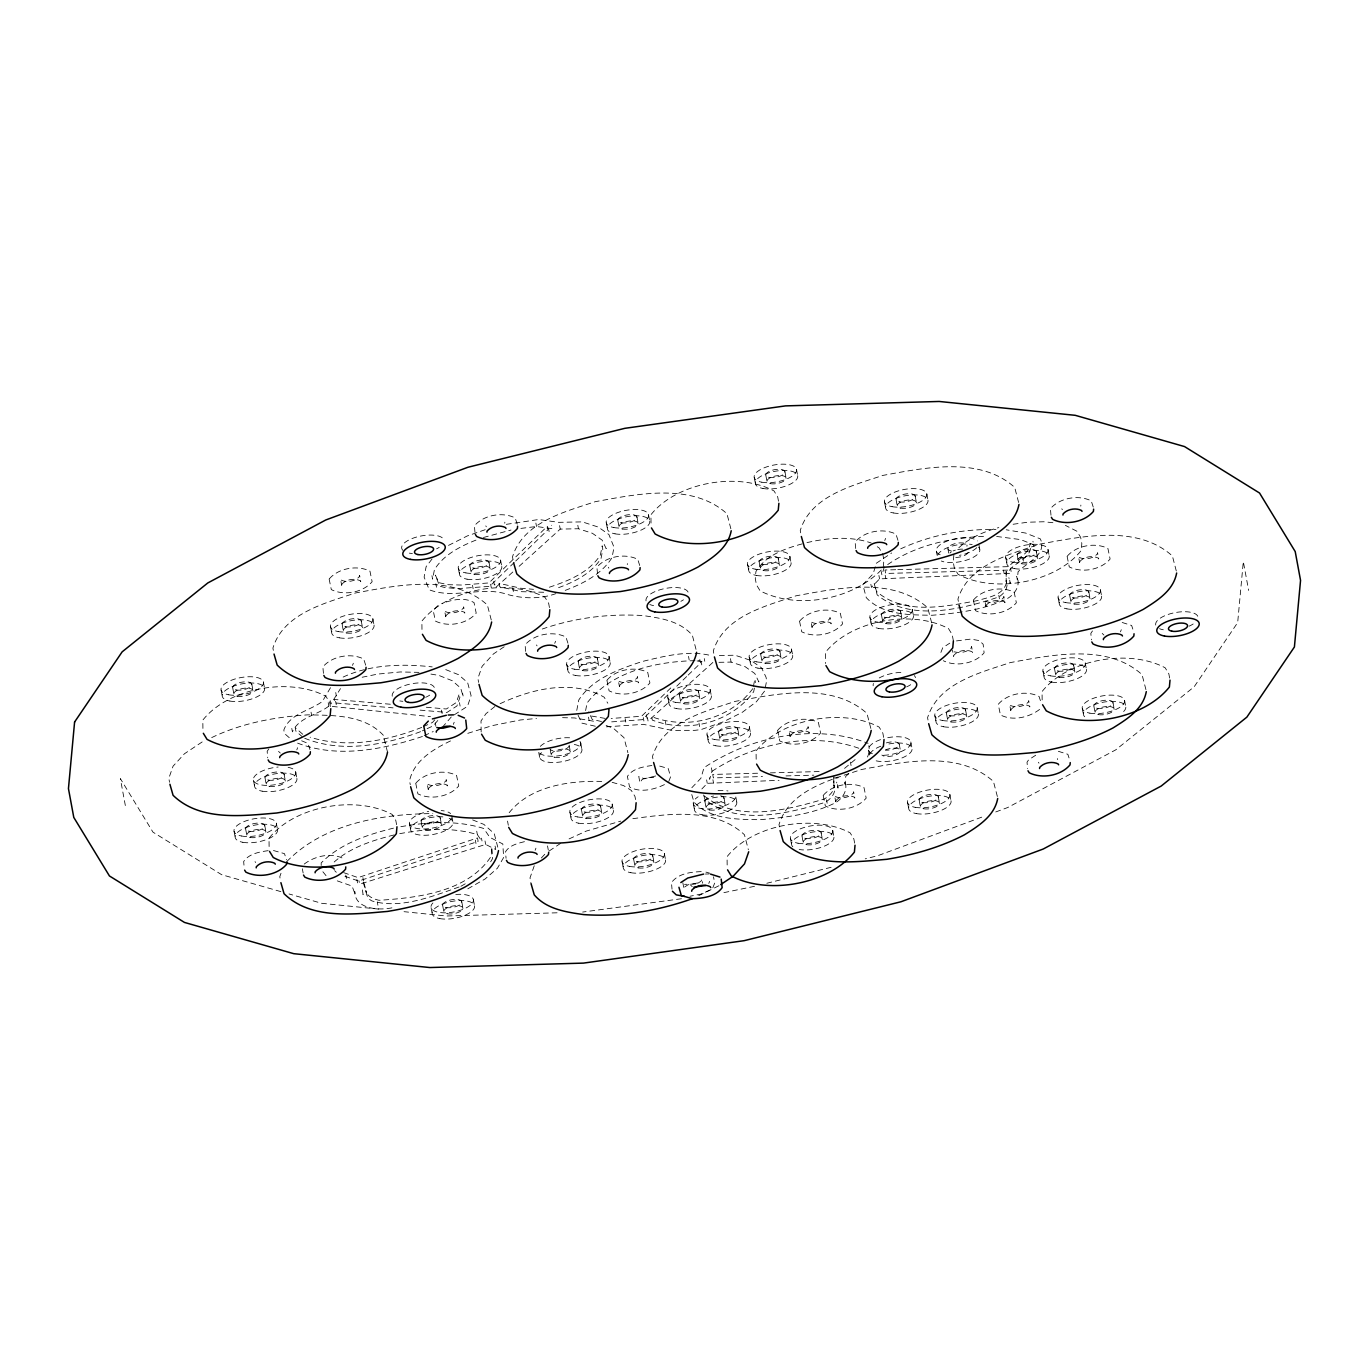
<?xml version="1.0" encoding="UTF-8"?>
<svg xmlns="http://www.w3.org/2000/svg" width="1369" height="1369" viewBox="0 0 1369 1369"><rect width="100%" height="100%" fill="white"/><g stroke="black" fill="none" stroke-linecap="round" stroke-linejoin="round"><path stroke-width="0.75" stroke-dasharray="5 3.75" d="M321.185 865.465L321.185 862.932C341.138 842.842 369.117 834.08 395.949 827.543M297.621 747.714L296.799 749.836M353.339 663.263L352.5 665.385M454.183 722.267L453.344 724.389M504.767 523.232L504.853 522.188M535.946 848.164L535.108 850.303M555.557 641.257L554.719 643.379M627.276 564.61L627.378 563.583M709.621 881.345L708.783 883.467M885.589 538.393L884.768 540.515M883.245 567.091L883.895 560.178L882.731 553.915L879.018 547.822L875.903 545.889M940.897 652.431L942.745 647.708L949.761 643.173M953.868 555.061L953.235 561.974L954.381 568.255L958.095 574.33C994.339 593.684 1055.379 582.972 1081.202 550.543L1081.835 543.613L1080.671 537.35L1076.975 531.275L1065.39 525.371M1057.398 759.607L1057.484 758.563M1080.774 506.136L1080.877 505.093M1121.297 629.723L1120.458 631.862M833.721 777.643L833.875 786.182L833.875 775.949M576.76 710.425L578.762 700.038C592.794 678.237 618.908 669.304 642.335 661.467C664.872 656.127 688.333 649.83 711.418 655.683M585.607 710.579L587.079 702.964C611.669 671.101 656.88 661.484 695.076 660.662M753.395 686.468L754.815 679.144L755.448 682.583M754.387 688.077L753.686 691.739C730.96 722.764 687.837 733.63 652.328 720.111L651.695 716.672C687.204 730.173 730.327 719.324 753.053 688.299M711.401 767.838L712.051 771.295L709.638 779.44L709.005 776.001M875.253 566.783L873.182 573.816L862.812 584.631L866.286 597.671C882.937 615.365 909.649 614.886 932.169 615.263C957.924 613.107 984.876 609.872 1008.114 598.116C1015.302 593.616 1021 584.785 1016.688 576.349L1017.321 579.806L1018.074 571.814C1026.356 562.762 1047.473 554.804 1040.372 538.89L1025.638 533.071L1006.266 529.786M884.34 566.834L881.927 574.997L881.294 571.558M330.203 700.671L330.836 704.111L340.47 688.624M281.004 873.234L279.789 876.708L280.525 880.678M534.252 865.738L530.008 877.888L531.104 883.826M867.484 757.023L869.52 751.718L868.836 745.746M330.511 687.683L322.399 701.424C310.044 710.716 289.646 713.779 283.828 730.019L284.461 733.476L290.519 738.798M490.65 861.82L492.498 858.671L491.711 847L491.847 855.214C468.882 891.801 418.657 897.79 378.973 900.289C373.703 899.022 367.08 896.627 365.831 890.654M268.803 748.929L267.16 751.341L267.725 757.81M509.165 812.707C530.915 785.43 571.113 780.262 604.054 781.494M668.756 781.494L670.605 776.788L668.209 768.505L657.171 765.357M881.277 570C851.929 599.742 797.733 610.061 760.137 590.878L756.441 584.803L755.277 578.539L755.91 571.609C766.041 554.531 786.781 547.976 804.938 543.134M712.821 887.779L714.669 883.073L713.506 876.793M1092.479 630.938L1090.836 633.368L1091.401 639.836M432.056 558.98L426.118 566.698L424.116 577.085L429.216 589.782C454.696 599.571 482.247 585.573 507.779 594.557C523.317 598.869 540.669 599.109 555.9 593.633M434.829 719.769L432.501 722.456L423.5 726.58M437.789 720.522L433.134 725.912L422.337 730.858M442.273 727.384L451.633 716.552L467.479 706.284L471.107 695.726L467.65 682.669L458.564 674.695L443.83 668.859M286.891 861.477C323.974 823.608 381.78 813.905 432.826 813.597M541.371 857.987L545.632 853.349M897.824 569.658L1008.936 566.629C1014.805 558.586 1029.864 555.027 1030.001 543.322C1034.177 556.738 1015.798 561.889 1009.586 570.069L1010.254 573.423L879.548 578.882L871.437 587.352L870.787 583.913M691.824 787.723L700.894 778.259L703.991 767.718C750.623 736.454 814.658 722.883 868.083 743.333M701.852 788.972L707.26 783.325L779.029 780.313M855.129 759.59L842.003 770.525M514.196 562.505L489.554 586.377L457.605 588.619L444.891 587.558L439.637 586.154L435.342 575.117L438.987 582.715L448.211 584.7L461.678 585.042L488.921 582.92L547.275 526.329L547.908 529.786L515.719 561.016M670.759 687.94L641.565 716.261L611.19 718.468M686.622 676.577L642.198 719.7L610.249 721.959M688.145 675.088L700.552 663.126L699.918 659.67L698.156 661.278M512.81 572.002L495.424 587.729L494.791 584.289M519.142 566.287L560.229 529.101L578.454 528.742L592.418 533.294L602.138 540.156L606.21 548.644L605.577 545.204M712.873 662.442L648.067 721.069L647.434 717.63M334.19 862.008C351.2 846.778 373.959 840.018 395.675 834.525M848.694 773.793L845.785 776.257L845.032 784.249L844.399 780.809C848.712 789.228 843.013 798.059 835.826 802.559C812.587 814.315 785.635 817.55 759.881 819.706C737.361 819.329 710.648 819.826 693.997 802.131L691.174 792.531M437.789 605.697L433.203 610.488L435.393 621.064C448.074 627.43 466.983 624.11 476.207 613.175L474.033 602.6C464.331 596.781 451.838 599.844 441.862 603.524M494.859 706.524L485.961 713.677L481.015 720.967L481.152 732.073M304.209 864.079C314.802 856.001 331.212 852.168 343.379 858.603M958.796 547.771C969.971 537.504 984.328 531.48 998.805 527.578M1039.601 709.433C1029.009 717.527 1012.598 721.343 1000.431 714.909L998.241 704.333C1007.464 693.398 1026.374 690.079 1039.054 696.445L1041.056 702.639M876.28 563.275L891.664 552.973M887.677 564.593C916.289 544.828 951.951 537.401 986.228 536.237M712.051 771.295C754.559 743.093 812.656 730.841 861.289 749.151M202.167 741.947L184.439 753.771L173.076 766.161L168.815 778.311L169.551 782.264M504.168 646.767L493.524 653.869L482.145 666.258L477.884 678.408L478.62 682.378M549.191 850.97L561.598 842.705M718.913 885.76L696.308 896.832M460.908 886.273L467.719 882.406M467.804 888.823L485.174 878.932L497.392 868.254L503.638 857.507L502.817 843.971L489.811 837.366L483.736 828.485C455.963 819.774 426.221 821.948 398.003 827.218M291.785 728.411L292.418 731.85C298.664 717.322 317.608 715.046 328.851 706.079L430.465 716.637M500.113 703.717C531.326 688.915 572.464 679.024 604.123 697.18L607.836 703.255M655.683 775.966L644.32 778.79L638.775 776.445L639.939 782.709L642.095 779.509L646.151 777.712L657.291 777.387M664.444 784.591C654.04 789.673 640.213 793.027 629.569 786.97L627.396 776.394C632.615 768.505 643.173 766.777 651.884 765.511M697.916 883.21L701.082 881.174L701.921 879.035L702.691 883.21M709.861 890.141L700.894 894.128L689.959 896.25M1035.683 755.243L1028.667 759.778L1027.024 762.191L1027.589 768.676M343.14 677.073C370.366 664.324 402.743 663.657 432.193 666.891M448.502 545.392L467.342 535.929L487.826 528.776M421.703 727.401C386.931 741.177 346.528 748.689 310.147 737.207M420.54 731.679C383.85 745.318 340.641 753.532 303.37 737.703M424.202 735.666L433.237 731.525M900.699 548.832C930.287 535.125 963.382 528.725 995.947 529.563M211.699 737.6C241.611 723.14 274.861 716.98 307.82 714.858C333.608 715.337 364.274 714.806 383.269 735.187L387.53 752.197M450.521 740.937C433.271 749.168 413.849 760.719 409.536 780.792L410.272 784.745M569.076 838.906L586.24 831.086L620.756 821.126M459.026 887.009C432.142 896.387 400.347 909.478 371.94 900.922C364.103 897.294 367.046 887.198 362.734 881.071L366.481 892.759M981.727 817.156L877.563 855.779L865.259 858.825M995.742 811.954L1007.755 807.505L1115.752 749.853L1194.179 686.776L1237.679 622.57L1243.309 561.598L1248.648 590.415M475.967 540.105C460.138 546.419 443.744 554.719 434.435 569.624L432.587 579.155L431.954 575.699M483.411 537.504L510.996 530.043M549.38 587.215C568.477 580.85 589.081 572.584 600.409 554.958L602.172 545.803L602.805 549.243L601.042 558.398C590.86 574.313 572.807 582.749 555.523 588.738M565.209 590.381C583.074 583.588 601.521 574.313 612.011 557.662L614.014 547.275L608.931 534.577L598.339 527.099L582.321 521.88L558.774 522.342L538.667 519.518L505.914 524.395M422.405 736.488C381.592 750.058 334.464 759.145 293.548 741.468M542.261 629.038C574.484 617.881 608.914 613.432 642.934 615.571C660.56 618.069 680.085 620.996 692.355 635.284L696.256 650.309M467.804 733.339L492.207 725.638L520.442 719.974L536.494 718.468M495.099 846.076L495.732 849.533L485.653 844.416L359.636 884.203L358.986 880.763M806.974 542.62C827.92 537.76 850.577 535.895 871.232 542.997M956.469 640.914L970.895 639.083L979.348 640.641L983.147 644.251L984.106 652.825C974.882 663.76 955.973 667.062 943.292 660.714M524.447 841.678C517.568 843.407 509.422 845.323 505.486 851.809L506.051 858.277M695.709 884.032L684.551 884.357M754.524 886.308L721.412 893.153M766.828 883.262L832.438 866.971M362.152 677.244L377.793 674.078L400.244 671.957L418.965 672.367M632.854 818.679C669.424 813.734 715.148 807.299 744.462 834.765L748.364 849.79M399.731 833.67C425.263 828.947 452.198 826.859 477.37 834.645L482.128 841.61L481.477 838.17M1013.111 524.259L1027.725 522.222L1043.691 521.76L1055.807 522.992M268.153 850.662C259.443 851.929 248.901 853.657 243.665 861.546L244.23 868.014M681.471 898.731L582.646 912.062M520.904 528.4L536.511 526.5L552.272 528.708L551.639 525.251M543.715 592.264L521.469 591.682L499.685 586.771L499.052 583.331L520.836 588.242L533.516 589.32M391.91 907.835C379.401 910.556 354.639 909.341 354.708 891.373L355.341 894.813L352.038 886.051L336.089 880.455M606.347 726.836L643.327 724.321L671.854 730.379L694.904 730.344L701.099 729.574L723.448 721.771L742.289 712.308L756.355 701.801L764.655 691.003L766.657 680.615L766.024 677.176L761.575 667.918L750.982 660.44L734.965 655.221L717.305 655.563M701.236 871.625C690.797 871.985 677.98 873.525 671.46 882.663L672.025 889.148M705.411 874.038L708.937 873.935M697.54 882.971L687.991 884.819L684.825 886.872L683.987 888.994L682.84 882.731M557.08 912.798L446.277 915.998L404.043 911.686M895.685 569.709L885.007 570L885.64 573.457L1009.586 570.069M757.587 773.228L712.719 774.443L713.352 777.9L762.499 776.548M770.405 772.869L821.691 771.483M786.011 775.915L813.785 775.162M833.875 777.968L837.965 777.866L837.332 774.426M718.947 662.322L731.097 662.083L745.061 666.635L754.781 673.497L758.854 681.984L758.221 678.545M996.632 536.46L1020.658 539.608L1033.578 544.708L1034.023 546.145L1032.928 541.268M562.556 717.664L574.569 717.955L596.764 721.754M605.098 718.4L591.63 716.055M390.302 704.231L334.156 699.456L334.789 702.913L393.057 707.859M426.307 707.243L446.362 708.988L456.288 702.554L459.248 693.946L459.881 697.386L456.921 705.993L446.996 712.428L418.469 709.981M1122.186 622.484L1131.65 625.479L1133.652 631.674M1058.374 751.307L1067.854 754.302L1069.856 760.497M273.458 850.508L284.478 853.657L286.48 859.852M378.717 909.102L321.698 903.3L289.03 893.957M697.043 660.936L704.915 662.048L704.282 658.592M601.487 721.497L592.264 719.495L588.619 711.897M595.31 726.237L581.859 723.123L577.41 713.865M430.927 674.078L438.833 675.413L452.335 680.752L460.668 688.077L463.27 696.889L462.636 693.45M343.653 872.635L358.062 877.615L477.507 837.948L478.14 841.405L358.712 881.054L344.286 876.092M954.21 651.815C959.96 653.321 967.558 652.38 971.477 647.537L971.562 646.493L972.726 652.756L972.178 651.849C966.446 648.974 957.906 650.48 953.748 655.409L953.645 656.453L952.482 650.189M612.131 782.315L623.477 785.549L631.28 790.392L634.976 796.467L635.746 800.643M301.642 740.783L307.991 743.453L309.993 749.647M705.925 872.104L709.69 873.182M280.867 891.63L221.658 874.705L152.986 832.164L120.352 778.585L125.691 807.402M606.142 725.484L613.62 728.479L623.99 737.669L627.892 752.693M472.647 819.911L483.89 824.395L494.243 833.601L498.145 848.609M1103.927 635.045L1102.216 633.419M692.252 886.667L690.541 885.024M280.269 753.036L278.54 751.393M704.248 795.868C737.087 822.974 787.397 809.918 824.463 798.966C829.066 795.868 834.594 791.402 834.046 785.224C836.938 792.497 830.897 798.948 825.096 802.405C788.031 813.357 737.72 826.431 704.881 799.325L702.588 791.487M302.737 734.263L295.259 727.692L295.892 731.149L301.882 736.402M334.635 870.633L336.295 872.275M326.027 875.647L322.536 871.334M1061.779 508.789L1062.344 509.696M1038.404 762.259L1038.968 763.166M608.298 567.262L608.846 568.186M485.773 525.884L486.337 526.791M536.477 644.953L537.042 645.86M255.045 861.614L255.592 862.521M1176.296 571.01L1172.394 555.985C1137.451 524.481 1082.554 536.306 1040.628 543.955C1010.065 554.171 968.499 564.422 957.941 599.109L959.036 605.064M1169.639 678.031L1168.852 673.856L1165.156 667.781C1128.912 648.41 1067.871 659.122 1042.049 691.567L1042.185 702.656M1145.939 689.634L1142.037 674.626C1107.093 643.122 1052.196 654.93 1010.271 662.596C979.708 672.812 938.141 683.063 927.583 717.732L928.319 721.703M1093.232 507.043L1091.23 500.849C1078.532 494.483 1059.64 497.786 1050.417 508.738L1050.981 515.206M1124.565 700.295L1125.729 706.558M1100.419 589.731L1101.583 596.011M1112.98 702.537L1114.144 708.8M1088.834 591.973L1089.998 598.236M1093.899 706.233L1095.046 712.496M1085.241 662.99L1086.404 669.27M1069.754 595.669L1070.917 601.932M1082.314 708.457L1083.461 714.721M1073.655 665.231L1074.819 671.494M1058.169 597.911L1059.332 604.174M1048.004 549.465L1049.167 555.728M1036.419 551.707L1037.582 557.97M1054.575 668.928L1055.739 675.191M1018.604 502.457L1014.703 487.432C979.759 455.928 924.862 467.753 882.937 475.402C852.374 485.619 810.807 495.869 800.249 530.556L801.344 536.494M1022.711 557.679L1023.362 561.119M1042.99 671.169L1044.153 677.433M1017.338 555.403L1018.502 561.666M1010.493 568.032L1011.126 571.472M1005.753 557.628L1006.917 563.908M1009.689 580.182L1010.322 583.622L1008.885 577.701M1003.494 570.137L1004.127 573.594M998.805 595.344L999.438 598.783M978.989 545.05L979.759 549.226M997.351 796.501L993.449 781.494C958.505 749.99 903.608 761.797 861.666 769.464C831.12 779.663 789.554 789.93 778.995 824.6L779.731 828.57M947.93 548.883L948.717 553.076M977.141 707.619L978.305 713.899M926.796 493.798L927.942 500.079M953.389 640.966L952.225 634.703L948.529 628.611C912.284 609.256 851.244 619.969 825.421 652.397L825.558 663.503M936.345 551.125L937.132 555.301M965.556 709.861L966.719 716.124M915.211 496.04L916.357 502.303M931.673 622.861L927.771 607.853C892.845 576.349 837.931 588.157 796.005 595.823C765.442 606.039 723.876 616.29 713.317 650.959L714.053 654.93M946.475 713.557L947.639 719.82M896.113 499.736L897.277 506M949.864 794.465L951.01 800.728M934.89 715.799L936.054 722.062M912.233 609.308L913.38 615.571M897.961 540.327L895.959 534.132C883.262 527.767 864.352 531.086 855.129 542.021L855.693 548.49M884.528 501.978L885.692 508.241M938.278 796.69L939.425 802.953M900.648 611.549L901.795 617.813M885.195 575.271L885.829 578.711M910.83 741.947L911.994 748.21M878.915 575.442L879.548 578.882M919.181 800.386L920.344 806.649M881.55 615.246L882.714 621.509M899.245 744.188L900.408 750.452M907.596 802.628L908.759 808.891M869.965 617.47L871.129 623.751M883.638 737.395L882.868 733.219L879.172 727.127C842.928 707.773 781.87 718.485 756.064 750.914L756.201 762.02M870.838 728.428L866.953 713.42C832.01 681.916 777.113 693.724 735.17 701.39C704.607 711.589 663.058 721.857 652.483 756.527L653.595 762.482M868.579 750.109L869.743 756.39A21.528 8.539 -10.5 0 1 883.501 745.318M796.501 469.362L797.665 475.625M850.423 762.122L851.073 765.562M854.632 843.133L853.862 838.957L850.166 832.882C813.922 813.511 752.864 824.224 727.059 856.669L727.196 867.758M784.916 471.603L786.08 477.867M837.4 784.625L838.033 788.065L836.596 782.144M789.862 556.293L791.025 562.556M778.499 501.208L777.729 497.033L774.015 490.941C737.788 471.586 676.731 482.299 650.925 514.727L651.062 525.833M832.711 830.367L833.875 836.63M826.517 799.787L827.15 803.227M765.836 475.283L766.999 481.546M778.276 558.535L779.44 564.798M791.487 649.026L792.651 655.289M821.126 832.592L822.29 838.872M754.251 477.524L755.397 483.787M779.902 651.25L781.049 657.514M759.196 562.214L760.36 568.494M802.046 836.288L803.192 842.551M747.611 564.456L748.775 570.719M760.805 654.947L761.968 661.21M790.461 838.53L791.607 844.793M730.858 528.759L726.956 513.734C692.012 482.23 637.115 494.055 595.173 501.704C564.627 511.92 523.061 522.171 512.502 556.858L513.238 560.828M749.219 657.188L750.383 663.452M749.339 726.665L750.486 732.928M730.464 658.643L731.097 662.083M737.754 728.907L738.901 735.17M736.744 801.926L735.581 795.663A21.528 8.539 -10.5 0 1 708.184 808.993A21.528 8.539 -10.5 0 1 698.139 796.741M718.657 732.586L719.82 738.849M710.135 689.48L711.298 695.743M701.116 661.449L701.767 664.889M723.996 797.905L725.159 804.168M707.071 734.828L708.235 741.091M698.549 691.704L699.713 697.968M712.907 779.714L713.54 783.154M688.521 656.384L689.155 659.824M698.977 723.14L699.627 726.58M706.626 779.885L707.26 783.325M704.915 801.584L706.079 807.847M648.53 514.71L649.693 520.973M679.469 695.401L680.615 701.664M693.33 803.825L694.494 810.089M636.944 516.952L638.108 523.215M667.884 697.642L669.03 703.906M639.734 565.517L637.732 559.322C625.034 552.956 606.142 556.276 596.918 567.211L597.483 573.679M665.368 721.395L666.001 724.834M617.864 520.631L619.028 526.894M646.356 714.789L646.989 718.246M643.276 717.578L643.909 721.018M606.279 522.872L607.442 529.136M664.376 853.572L665.539 859.835M652.791 855.813L653.954 862.076M625.137 718.622L625.77 722.062M609 656.333L610.163 662.596M577.821 525.302L578.454 528.742M597.414 658.557L598.578 664.838M633.71 859.51L634.874 865.773M612.183 804.065L613.346 810.328M622.125 861.751L623.271 868.014M559.596 525.662L560.229 529.101M578.334 662.254L579.498 668.517M588.499 717.151L589.132 720.59M600.597 806.307L601.761 812.57M548.473 528.109L549.123 531.548M567.93 643.19L565.927 637.013C553.23 630.647 534.321 633.95 525.097 644.885L525.662 651.37M566.749 664.495L567.913 670.759M580.713 742.905L581.876 749.168M535.878 523.044L536.511 526.5M549.448 607.579L548.678 603.404L544.982 597.312C508.738 577.958 447.68 588.67 421.874 621.098L422.011 632.204M581.517 810.003L582.681 816.266M569.128 745.147L570.291 751.41M517.225 524.139L515.223 517.944C502.526 511.578 483.616 514.881 474.41 525.833L474.957 532.301M569.932 812.228L571.095 818.508M550.047 748.826L551.211 755.089M512.725 588.054L513.358 591.494M539.626 757.331L538.462 751.068A21.528 8.539 -10.5 0 0 564.285 754.713A21.528 8.539 -10.5 0 0 579.481 740.886M500.575 560.058L501.738 566.321M547.532 845.922L548.302 850.098M493.713 581.449L494.346 584.905M488.99 562.3L490.153 568.563M490.632 584.238L491.266 587.677M491.266 619.986L487.364 604.978C452.42 573.474 397.523 585.282 355.598 592.948C325.035 603.147 283.469 613.415 272.91 648.085L273.646 652.055M469.909 565.979L471.073 572.242M472.493 585.282L473.126 588.721M507.54 821.092L508.31 825.267M458.324 568.221L459.488 574.484M459.471 702.639L460.104 706.079M485.02 840.96L485.653 844.416M435.855 583.81L436.489 587.25M476.72 831.205L477.37 834.645M475.351 840.104L475.984 843.544M441.502 710.1L442.136 713.54M473.349 899.484L474.513 905.748M435.274 722.918L435.907 726.357M451.804 815.65L452.968 821.913M461.764 901.726L462.91 907.989M440.219 817.892L441.383 824.155M442.666 905.405L443.83 911.668M421.139 821.571L422.302 827.834M431.081 907.647L432.245 913.91M372.847 618.702L374.011 624.966M409.553 823.813L410.717 830.076M361.262 620.944L362.426 627.207M396.582 824.668L395.812 820.493L392.116 814.418C355.872 795.047 294.814 805.759 269.008 838.204L269.145 849.293M365.694 665.197L363.692 659.002C350.994 652.637 332.102 655.956 322.879 666.891L323.443 673.36M342.182 624.623L343.345 630.887M330.596 626.865L331.76 633.128M377.262 901.812L377.895 905.251M335.73 692.543L336.363 695.982M335.61 701.236L336.261 704.676M362.888 877.563L363.521 881.003M330.391 706.575L329.621 702.4L325.925 696.308C289.68 676.953 228.623 687.666 202.817 720.094L202.954 731.2M328.201 702.639L328.851 706.079M362.443 889.936L363.076 894.693L362.443 891.253M356.898 879.446L357.549 882.902M345.775 875.065L346.425 878.504M311.037 712.171L311.687 715.611M295.704 772.065L296.868 778.328M302.361 868.785L303.131 872.96M284.119 774.289L285.282 780.57M263.378 681.933L264.542 688.196M251.793 684.175L252.957 690.438M276.333 823.163L277.496 829.426M265.038 777.986L266.202 784.249M264.747 825.404L265.911 831.668M253.453 780.227L254.617 786.49M232.713 687.854L233.877 694.117M221.128 690.096L222.291 696.359M245.667 829.101L246.831 835.364M234.082 831.342L235.246 837.606M888.909 743.966A21.528 8.539 -10.5 0 1 910.145 752.933A21.528 8.539 -10.5 0 1 873.542 760M887.745 737.703A21.528 8.539 -10.5 0 1 910.625 744.24A21.528 8.539 -10.5 0 1 880.832 755.294M872.395 753.737A21.528 8.539 -10.5 0 1 880.643 739.602M885.332 749.972A9.72 3.867 -10.5 0 1 899.142 749.031A9.72 3.867 -10.5 0 1 894.967 755.209A9.72 3.867 -10.5 0 1 881.876 755.055M886.376 742.888A9.72 3.867 -10.5 0 1 899.279 744.702A9.72 3.867 -10.5 0 1 885.709 750.212M910.676 684.705A21.528 8.539 -10.5 0 1 906.603 686.879M873.217 685.783A21.528 8.539 -10.5 0 1 873.439 683.49M879.257 677.946A21.528 8.539 -10.5 0 1 903.215 672.453M914.252 675.601A21.528 8.539 -10.5 0 1 915.467 677.621M1193.186 623.99A21.528 8.539 -10.5 0 1 1189.113 626.163M1163.308 629.774A21.528 8.539 -10.5 0 1 1159.543 628.696M1155.727 625.068A21.528 8.539 -10.5 0 1 1174.893 612.662A21.528 8.539 -10.5 0 1 1197.978 616.906M978.544 547.206A21.528 8.539 -10.5 0 1 968.533 559.442A21.528 8.539 -10.5 0 1 941.324 561.016M937.731 555.095A21.528 8.539 -10.5 0 1 972.195 544.537M976.764 547.668A21.528 8.539 -10.5 0 1 959.447 555.369M940.161 554.753A21.528 8.539 -10.5 0 1 947.588 540.909A21.528 8.539 -10.5 0 1 977.38 540.943M951.352 551.005A9.72 3.867 -10.5 0 1 954.159 543.887A9.72 3.867 -10.5 0 1 966.925 546.248M968.088 552.511A9.72 3.867 -10.5 0 1 954.638 557.491M949.932 553.025A9.72 3.867 -10.5 0 1 951.267 551.964M953.098 550.971A9.72 3.867 -10.5 0 1 955.305 550.15M957.752 549.551A9.72 3.867 -10.5 0 1 962.647 549.14M683.473 599.81A21.528 8.539 -10.5 0 1 680.872 601.299M653.595 605.594A21.528 8.539 -10.5 0 1 649.83 604.516M646.031 600.888A21.528 8.539 -10.5 0 1 665.197 588.482A21.528 8.539 -10.5 0 1 688.282 592.726M429.695 695.144A21.528 8.539 -10.5 0 1 425.639 697.317M402.862 701.304A21.528 8.539 -10.5 0 1 399.816 700.928M392.253 696.222A21.528 8.539 -10.5 0 1 411.402 683.816A21.528 8.539 -10.5 0 1 434.503 688.059M792.839 846.812A21.528 8.539 -10.5 0 1 812.621 832.061A21.528 8.539 -10.5 0 1 832.711 840.532A21.528 8.539 -10.5 0 1 799.188 849.482M1084.693 716.74A21.528 8.539 -10.5 0 1 1108.171 701.544A21.528 8.539 -10.5 0 1 1120.92 713.643M718.023 790.649A21.528 8.539 -10.5 0 1 728.017 790.974M720.573 795.783A9.72 3.867 -10.5 0 1 719.991 802.08A9.72 3.867 -10.5 0 1 705.48 802.491A9.72 3.867 -10.5 0 1 713.574 795.988M439.209 547.343A21.528 8.539 -10.5 0 1 436.608 548.832M412.377 553.504A21.528 8.539 -10.5 0 1 409.331 553.127M402.982 550.441A21.528 8.539 -10.5 0 1 418.178 536.614A21.528 8.539 -10.5 0 1 444.018 540.259M540.31 746.362A21.528 8.539 -10.5 0 1 571.66 737.977M569.025 746.173A9.72 3.867 -10.5 0 1 560.469 750.742A9.72 3.867 -10.5 0 1 550.595 749.733M574.296 744.479A21.528 8.539 -10.5 0 1 578.197 755.483A21.528 8.539 -10.5 0 1 550.235 762.413A21.528 8.539 -10.5 0 1 541.474 752.625M455.791 894.47A21.528 8.539 -10.5 0 1 472.733 902.582A21.528 8.539 -10.5 0 1 445.062 912.832A21.528 8.539 -10.5 0 1 432.929 902.941M449.169 818.303A21.528 8.539 -10.5 0 1 435.65 833.943A21.528 8.539 -10.5 0 1 411.316 826.979A21.528 8.539 -10.5 0 1 445.404 817.225M451.599 817.943A21.528 8.539 -10.5 0 1 428.942 828.639A21.528 8.539 -10.5 0 1 409.468 823.077A21.528 8.539 -10.5 0 1 428.719 811.406M441.194 810.568A21.528 8.539 -10.5 0 1 444.24 810.961M448.005 812.039A21.528 8.539 -10.5 0 1 450.589 813.631M288.123 767.359A21.528 8.539 -10.5 0 1 285.282 781.956A21.528 8.539 -10.5 0 1 253.71 780.929A21.528 8.539 -10.5 0 1 278.147 767.034M329.142 579.036L331.315 589.611C344.013 595.977 362.922 592.657 372.128 581.722L369.955 571.147C357.258 564.781 338.365 568.101 329.142 579.036M341.771 584.323L341.668 585.367L340.522 579.087L341.069 580.011C346.802 582.886 355.341 581.38 359.499 576.435L359.602 575.408L360.766 581.671L360.201 580.764C354.468 577.889 345.929 579.378 341.771 584.323M415.748 783.29L417.921 793.866C430.619 800.232 449.511 796.912 458.735 785.977L456.562 775.402C443.864 769.036 424.972 772.356 415.748 783.29M428.377 788.578L428.275 789.605L427.111 783.342L427.676 784.249C433.408 787.124 441.947 785.635 446.106 780.689L446.208 779.663L447.355 785.926L446.807 785.002C441.075 782.127 432.536 783.633 428.377 788.578M445.849 615.776L445.746 616.803L444.583 610.54L445.13 611.464C450.863 614.322 459.402 612.833 463.578 607.887L463.663 606.861L464.827 613.124L464.279 612.217C458.547 609.342 450.007 610.831 445.849 615.776M606.912 680.256L609.085 690.832C621.783 697.197 640.692 693.878 649.899 682.943L647.725 672.367C635.028 666.001 616.136 669.304 606.912 680.256M619.541 685.527L619.455 686.571L618.292 680.307L618.839 681.214C624.572 684.089 633.111 682.601 637.269 677.655L637.372 676.611L638.536 682.874L637.971 681.967C632.238 679.092 623.716 680.598 619.541 685.527M777.609 730.361L779.782 740.937C792.48 747.303 811.389 743.983 820.596 733.048L818.422 722.473C805.725 716.107 786.833 719.427 777.609 730.361M799.547 621.218L801.721 631.793C814.418 638.159 833.327 634.84 842.534 623.905L840.361 613.329C827.663 606.963 808.771 610.266 799.547 621.218M790.238 735.632L790.135 736.676L788.989 730.413L789.537 731.32C795.269 734.195 803.808 732.706 807.967 727.76L808.069 726.717L809.233 732.997L808.668 732.073C802.936 729.198 794.396 730.704 790.238 735.632M812.176 626.489L812.074 627.532L810.927 621.269L811.475 622.176C817.207 625.051 825.747 623.562 829.905 618.617L830.008 617.573L831.171 623.836L830.607 622.929C824.874 620.054 816.335 621.56 812.176 626.489M823.18 795.44L825.353 806.016C838.05 812.382 856.96 809.079 866.183 798.127L863.993 787.551C851.313 781.186 832.403 784.505 823.18 795.44M835.809 800.728L835.723 801.772L834.56 795.509L835.107 796.416C840.84 799.291 849.379 797.785 853.537 792.856L853.64 791.812L854.804 798.076L854.256 797.169C848.523 794.294 839.984 795.783 835.809 800.728M973.376 600.101L975.549 610.677C988.247 617.043 1007.139 613.723 1016.363 602.788L1014.189 592.212C1001.492 585.846 982.583 589.149 973.376 600.101M986.005 605.372L985.902 606.416L984.739 600.152L985.304 601.059C991.036 603.934 999.575 602.446 1003.734 597.5L1003.819 596.456L1004.983 602.719L1004.435 601.812C998.703 598.938 990.163 600.443 986.005 605.372M1010.87 709.621L1010.784 710.648L1009.62 704.385L1010.168 705.309C1015.901 708.184 1024.44 706.678 1028.615 701.732L1028.701 700.706L1029.864 706.969L1029.317 706.062C1023.584 703.187 1015.045 704.676 1010.87 709.621M1067.101 556.344L1069.275 566.92C1081.972 573.286 1100.881 569.966 1110.105 559.031L1107.915 548.456C1095.234 542.09 1076.325 545.41 1067.101 556.344M1079.73 561.632L1079.645 562.659L1078.481 556.396L1079.029 557.303C1084.761 560.178 1093.301 558.689 1097.459 553.743L1097.562 552.717L1098.725 558.98L1098.16 558.073C1092.445 555.198 1083.906 556.687 1079.73 561.632M1006.164 571.506L1006.164 581.722L1006.164 571.506M1006.386 582.8C1003.409 595.378 987.99 597.329 977.842 600.512C945.26 606.621 903.882 615.383 876.536 591.425L874.226 583.605L877.17 594.882C910.436 621.988 962.048 609.342 999.045 596.867C1004.213 593.427 1008.953 587.301 1006.335 580.781L1006.386 582.8M339.341 637.817A21.528 8.539 -10.5 0 0 373.805 627.259A21.528 8.539 -10.5 0 0 345.518 622.056A21.528 8.539 -10.5 0 0 339.341 637.817M338.177 631.554A21.528 8.539 -10.5 0 0 372.642 620.996A21.528 8.539 -10.5 0 0 344.355 615.793A21.528 8.539 -10.5 0 0 338.177 631.554M346.768 633.008A9.72 3.867 -10.5 0 0 362.323 628.234A9.72 3.867 -10.5 0 0 349.557 625.89A9.72 3.867 -10.5 0 0 346.768 633.008M345.604 626.745A9.72 3.867 -10.5 0 0 361.176 621.971A9.72 3.867 -10.5 0 0 348.393 619.627A9.72 3.867 -10.5 0 0 345.604 626.745M762.978 488.476A21.528 8.539 -10.5 0 0 797.442 477.918A21.528 8.539 -10.5 0 0 769.173 472.716A21.528 8.539 -10.5 0 0 762.978 488.476M761.814 482.213A21.528 8.539 -10.5 0 0 796.296 471.655A21.528 8.539 -10.5 0 0 768.009 466.453A21.528 8.539 -10.5 0 0 761.814 482.213M770.405 483.668A9.72 3.867 -10.5 0 0 785.977 478.893A9.72 3.867 -10.5 0 0 773.211 476.549A9.72 3.867 -10.5 0 0 770.405 483.668M769.258 477.405A9.72 3.867 -10.5 0 0 784.813 472.63A9.72 3.867 -10.5 0 0 772.048 470.286A9.72 3.867 -10.5 0 0 769.258 477.405M757.964 668.14A21.528 8.539 -10.5 0 0 792.429 657.582A21.528 8.539 -10.5 0 0 764.142 652.38A21.528 8.539 -10.5 0 0 757.964 668.14M756.8 661.877A21.528 8.539 -10.5 0 0 791.265 651.319A21.528 8.539 -10.5 0 0 762.995 646.117A21.528 8.539 -10.5 0 0 756.8 661.877M765.391 663.332A9.72 3.867 -10.5 0 0 780.963 658.557A9.72 3.867 -10.5 0 0 768.197 656.213A9.72 3.867 -10.5 0 0 765.391 663.332M764.227 657.069A9.72 3.867 -10.5 0 0 779.8 652.294A9.72 3.867 -10.5 0 0 767.034 649.95A9.72 3.867 -10.5 0 0 764.227 657.069M575.476 675.447A21.528 8.539 -10.5 0 0 609.941 664.889A21.528 8.539 -10.5 0 0 581.671 659.687A21.528 8.539 -10.5 0 0 575.476 675.447M574.33 669.184A21.528 8.539 -10.5 0 0 608.794 658.626A21.528 8.539 -10.5 0 0 580.507 653.424A21.528 8.539 -10.5 0 0 574.33 669.184M582.92 670.639A9.72 3.867 -10.5 0 0 598.475 665.864A9.72 3.867 -10.5 0 0 585.71 663.52A9.72 3.867 -10.5 0 0 582.92 670.639M581.757 664.376A9.72 3.867 -10.5 0 0 597.312 659.601A9.72 3.867 -10.5 0 0 584.546 657.257A9.72 3.867 -10.5 0 0 581.757 664.376M242.826 842.294A21.528 8.539 -10.5 0 0 277.291 831.736A21.528 8.539 -10.5 0 0 249.004 826.534A21.528 8.539 -10.5 0 0 242.826 842.294M241.663 836.031A21.528 8.539 -10.5 0 0 276.127 825.456A21.528 8.539 -10.5 0 0 247.84 820.271A21.528 8.539 -10.5 0 0 241.663 836.031M250.253 837.486A9.72 3.867 -10.5 0 0 265.808 832.711A9.72 3.867 -10.5 0 0 253.043 830.367A9.72 3.867 -10.5 0 0 250.253 837.486M249.09 831.223A9.72 3.867 -10.5 0 0 264.662 826.448A9.72 3.867 -10.5 0 0 251.879 824.104A9.72 3.867 -10.5 0 0 249.09 831.223M916.34 813.58A21.528 8.539 -10.5 0 0 950.805 803.021A21.528 8.539 -10.5 0 0 922.518 797.819A21.528 8.539 -10.5 0 0 916.34 813.58M915.176 807.316A21.528 8.539 -10.5 0 0 949.641 796.758A21.528 8.539 -10.5 0 0 921.371 791.556A21.528 8.539 -10.5 0 0 915.176 807.316M923.767 808.771A9.72 3.867 -10.5 0 0 939.339 803.997A9.72 3.867 -10.5 0 0 926.556 801.652A9.72 3.867 -10.5 0 0 923.767 808.771M922.603 802.508A9.72 3.867 -10.5 0 0 938.176 797.733A9.72 3.867 -10.5 0 0 925.41 795.389A9.72 3.867 -10.5 0 0 922.603 802.508M1014.497 568.597A21.528 8.539 -10.5 0 0 1048.962 558.022A21.528 8.539 -10.5 0 0 1020.675 552.836A21.528 8.539 -10.5 0 0 1014.497 568.597M1013.334 562.334A21.528 8.539 -10.5 0 0 1047.798 551.758A21.528 8.539 -10.5 0 0 1019.511 546.573A21.528 8.539 -10.5 0 0 1013.334 562.334M1021.924 563.788A9.72 3.867 -10.5 0 0 1037.497 559.014A9.72 3.867 -10.5 0 0 1024.714 556.67A9.72 3.867 -10.5 0 0 1021.924 563.788M1020.761 557.508A9.72 3.867 -10.5 0 0 1036.333 552.751A9.72 3.867 -10.5 0 0 1023.567 550.389A9.72 3.867 -10.5 0 0 1020.761 557.508M229.855 701.048A21.528 8.539 -10.5 0 0 264.337 690.489A21.528 8.539 -10.5 0 0 236.05 685.287A21.528 8.539 -10.5 0 0 229.855 701.048M228.709 694.785A21.528 8.539 -10.5 0 0 263.173 684.226A21.528 8.539 -10.5 0 0 234.886 679.024A21.528 8.539 -10.5 0 0 228.709 694.785M237.299 696.239A9.72 3.867 -10.5 0 0 252.854 691.465A9.72 3.867 -10.5 0 0 240.088 689.12A9.72 3.867 -10.5 0 0 237.299 696.239M236.135 689.976A9.72 3.867 -10.5 0 0 251.691 685.202A9.72 3.867 -10.5 0 0 238.925 682.857A9.72 3.867 -10.5 0 0 236.135 689.976M676.611 708.594A21.528 8.539 -10.5 0 0 711.076 698.036A21.528 8.539 -10.5 0 0 682.806 692.834A21.528 8.539 -10.5 0 0 676.611 708.594M675.447 702.331A21.528 8.539 -10.5 0 0 709.912 691.773A21.528 8.539 -10.5 0 0 681.642 686.571A21.528 8.539 -10.5 0 0 675.447 702.331M684.038 703.786A9.72 3.867 -10.5 0 0 699.61 699.011A9.72 3.867 -10.5 0 0 686.844 696.667A9.72 3.867 -10.5 0 0 684.038 703.786M682.891 697.523A9.72 3.867 -10.5 0 0 698.447 692.748A9.72 3.867 -10.5 0 0 685.681 690.404A9.72 3.867 -10.5 0 0 682.891 697.523M467.051 579.173A21.528 8.539 -10.5 0 0 501.533 568.614A21.528 8.539 -10.5 0 0 473.246 563.412A21.528 8.539 -10.5 0 0 467.051 579.173M465.905 572.909A21.528 8.539 -10.5 0 0 500.369 562.351A21.528 8.539 -10.5 0 0 472.083 557.149A21.528 8.539 -10.5 0 0 465.905 572.909M474.495 574.364A9.72 3.867 -10.5 0 0 490.051 569.59A9.72 3.867 -10.5 0 0 477.285 567.245A9.72 3.867 -10.5 0 0 474.495 574.364M473.332 568.101A9.72 3.867 -10.5 0 0 488.887 563.326A9.72 3.867 -10.5 0 0 476.121 560.982A9.72 3.867 -10.5 0 0 473.332 568.101M715.816 745.78A21.528 8.539 -10.5 0 0 750.28 735.221A21.528 8.539 -10.5 0 0 721.993 730.019A21.528 8.539 -10.5 0 0 715.816 745.78M714.652 739.517A21.528 8.539 -10.5 0 0 749.117 728.958A21.528 8.539 -10.5 0 0 720.847 723.756A21.528 8.539 -10.5 0 0 714.652 739.517M723.243 740.971A9.72 3.867 -10.5 0 0 738.815 736.197A9.72 3.867 -10.5 0 0 726.032 733.852A9.72 3.867 -10.5 0 0 723.243 740.971M722.079 734.708A9.72 3.867 -10.5 0 0 737.651 729.934A9.72 3.867 -10.5 0 0 724.885 727.589A9.72 3.867 -10.5 0 0 722.079 734.708M798.024 843.218A21.528 8.539 -10.5 0 0 832.489 832.66A21.528 8.539 -10.5 0 0 804.219 827.458A21.528 8.539 -10.5 0 0 798.024 843.218M806.615 844.673A9.72 3.867 -10.5 0 0 822.187 839.899A9.72 3.867 -10.5 0 0 809.421 837.554A9.72 3.867 -10.5 0 0 806.615 844.673M805.468 838.41A9.72 3.867 -10.5 0 0 821.024 833.635A9.72 3.867 -10.5 0 0 808.258 831.291A9.72 3.867 -10.5 0 0 805.468 838.41M756.355 575.425A21.528 8.539 -10.5 0 0 790.82 564.849A21.528 8.539 -10.5 0 0 762.533 559.664A21.528 8.539 -10.5 0 0 756.355 575.425M755.192 569.162A21.528 8.539 -10.5 0 0 789.656 558.586A21.528 8.539 -10.5 0 0 761.369 553.384A21.528 8.539 -10.5 0 0 755.192 569.162M763.782 570.599A9.72 3.867 -10.5 0 0 779.355 565.842A9.72 3.867 -10.5 0 0 766.572 563.48A9.72 3.867 -10.5 0 0 763.782 570.599M762.619 564.336A9.72 3.867 -10.5 0 0 778.191 559.579A9.72 3.867 -10.5 0 0 765.408 557.217A9.72 3.867 -10.5 0 0 762.619 564.336M578.676 823.197A21.528 8.539 -10.5 0 0 613.141 812.621A21.528 8.539 -10.5 0 0 584.854 807.436A21.528 8.539 -10.5 0 0 578.676 823.197M577.513 816.934A21.528 8.539 -10.5 0 0 611.977 806.358A21.528 8.539 -10.5 0 0 583.69 801.173A21.528 8.539 -10.5 0 0 577.513 816.934M586.103 818.388A9.72 3.867 -10.5 0 0 601.658 813.614A9.72 3.867 -10.5 0 0 588.892 811.269A9.72 3.867 -10.5 0 0 586.103 818.388M584.939 812.108A9.72 3.867 -10.5 0 0 600.512 807.351A9.72 3.867 -10.5 0 0 587.729 804.989A9.72 3.867 -10.5 0 0 584.939 812.108M630.852 872.703A21.528 8.539 -10.5 0 0 665.317 862.145A21.528 8.539 -10.5 0 0 637.047 856.943A21.528 8.539 -10.5 0 0 630.852 872.703M629.689 866.44A21.528 8.539 -10.5 0 0 664.153 855.865A21.528 8.539 -10.5 0 0 635.883 850.679A21.528 8.539 -10.5 0 0 629.689 866.44M638.279 867.895A9.72 3.867 -10.5 0 0 653.852 863.12A9.72 3.867 -10.5 0 0 641.086 860.776A9.72 3.867 -10.5 0 0 638.279 867.895M637.133 861.631A9.72 3.867 -10.5 0 0 652.688 856.857A9.72 3.867 -10.5 0 0 639.922 854.513A9.72 3.867 -10.5 0 0 637.133 861.631M1066.913 608.863A21.528 8.539 -10.5 0 0 1101.378 598.304A21.528 8.539 -10.5 0 0 1073.091 593.102A21.528 8.539 -10.5 0 0 1066.913 608.863M1065.749 602.6A21.528 8.539 -10.5 0 0 1100.214 592.024A21.528 8.539 -10.5 0 0 1071.927 586.839A21.528 8.539 -10.5 0 0 1065.749 602.6M1074.34 604.054A9.72 3.867 -10.5 0 0 1089.912 599.28A9.72 3.867 -10.5 0 0 1077.129 596.935A9.72 3.867 -10.5 0 0 1074.34 604.054M1073.176 597.791A9.72 3.867 -10.5 0 0 1088.749 593.017A9.72 3.867 -10.5 0 0 1075.983 590.672A9.72 3.867 -10.5 0 0 1073.176 597.791M943.635 726.751A21.528 8.539 -10.5 0 0 978.099 716.192A21.528 8.539 -10.5 0 0 949.812 710.99A21.528 8.539 -10.5 0 0 943.635 726.751M942.471 720.488A21.528 8.539 -10.5 0 0 976.936 709.929A21.528 8.539 -10.5 0 0 948.649 704.727A21.528 8.539 -10.5 0 0 942.471 720.488M951.061 721.942A9.72 3.867 -10.5 0 0 966.634 717.168A9.72 3.867 -10.5 0 0 953.851 714.823A9.72 3.867 -10.5 0 0 951.061 721.942M949.898 715.679A9.72 3.867 -10.5 0 0 965.47 710.905A9.72 3.867 -10.5 0 0 952.687 708.56A9.72 3.867 -10.5 0 0 949.898 715.679M1089.878 713.163A21.528 8.539 -10.5 0 0 1124.343 702.588A21.528 8.539 -10.5 0 0 1096.073 697.403A21.528 8.539 -10.5 0 0 1089.878 713.163M1098.468 714.618A9.72 3.867 -10.5 0 0 1114.041 709.844A9.72 3.867 -10.5 0 0 1101.275 707.499A9.72 3.867 -10.5 0 0 1098.468 714.618M1097.322 708.338A9.72 3.867 -10.5 0 0 1112.877 703.58A9.72 3.867 -10.5 0 0 1100.111 701.219A9.72 3.867 -10.5 0 0 1097.322 708.338M893.272 512.93A21.528 8.539 -10.5 0 0 927.737 502.372A21.528 8.539 -10.5 0 0 899.45 497.169A21.528 8.539 -10.5 0 0 893.272 512.93M892.109 506.667A21.528 8.539 -10.5 0 0 926.573 496.108A21.528 8.539 -10.5 0 0 898.304 490.906A21.528 8.539 -10.5 0 0 892.109 506.667M900.699 508.121A9.72 3.867 -10.5 0 0 916.272 503.347A9.72 3.867 -10.5 0 0 903.489 501.003A9.72 3.867 -10.5 0 0 900.699 508.121M899.536 501.858A9.72 3.867 -10.5 0 0 915.108 497.084A9.72 3.867 -10.5 0 0 902.342 494.739A9.72 3.867 -10.5 0 0 899.536 501.858M1051.717 682.121A21.528 8.539 -10.5 0 0 1086.199 671.563A21.528 8.539 -10.5 0 0 1057.912 666.361A21.528 8.539 -10.5 0 0 1051.717 682.121M1050.571 675.858A21.528 8.539 -10.5 0 0 1085.035 665.3A21.528 8.539 -10.5 0 0 1056.748 660.098A21.528 8.539 -10.5 0 0 1050.571 675.858M1059.161 677.313A9.72 3.867 -10.5 0 0 1074.716 672.538A9.72 3.867 -10.5 0 0 1061.95 670.194A9.72 3.867 -10.5 0 0 1059.161 677.313M1057.997 671.05A9.72 3.867 -10.5 0 0 1073.553 666.275A9.72 3.867 -10.5 0 0 1060.787 663.931A9.72 3.867 -10.5 0 0 1057.997 671.05M702.075 814.777A21.528 8.539 -10.5 0 0 736.539 804.219A21.528 8.539 -10.5 0 0 708.252 799.017A21.528 8.539 -10.5 0 0 702.075 814.777M709.501 809.969A9.72 3.867 -10.5 0 0 725.074 805.194A9.72 3.867 -10.5 0 0 712.291 802.85A9.72 3.867 -10.5 0 0 709.501 809.969M615.023 533.824A21.528 8.539 -10.5 0 0 649.488 523.266A21.528 8.539 -10.5 0 0 621.201 518.064A21.528 8.539 -10.5 0 0 615.023 533.824M613.86 527.561A21.528 8.539 -10.5 0 0 648.324 517.003A21.528 8.539 -10.5 0 0 620.037 511.801A21.528 8.539 -10.5 0 0 613.86 527.561M622.45 529.016A9.72 3.867 -10.5 0 0 638.022 524.241A9.72 3.867 -10.5 0 0 625.239 521.897A9.72 3.867 -10.5 0 0 622.45 529.016M621.286 522.753A9.72 3.867 -10.5 0 0 636.859 517.978A9.72 3.867 -10.5 0 0 624.076 515.634A9.72 3.867 -10.5 0 0 621.286 522.753M554.633 757.211A9.72 3.867 -10.5 0 0 570.188 752.437A9.72 3.867 -10.5 0 0 557.423 750.092A9.72 3.867 -10.5 0 0 554.633 757.211M878.71 628.439A21.528 8.539 -10.5 0 0 913.174 617.864A21.528 8.539 -10.5 0 0 884.887 612.679A21.528 8.539 -10.5 0 0 878.71 628.439M877.546 622.176A21.528 8.539 -10.5 0 0 912.011 611.601A21.528 8.539 -10.5 0 0 883.741 606.416A21.528 8.539 -10.5 0 0 877.546 622.176M886.137 623.631A9.72 3.867 -10.5 0 0 901.709 618.856A9.72 3.867 -10.5 0 0 888.926 616.512A9.72 3.867 -10.5 0 0 886.137 623.631M884.973 617.351A9.72 3.867 -10.5 0 0 900.545 612.593A9.72 3.867 -10.5 0 0 887.779 610.232A9.72 3.867 -10.5 0 0 884.973 617.351M439.825 918.599A21.528 8.539 -10.5 0 0 474.29 908.041A21.528 8.539 -10.5 0 0 446.02 902.838A21.528 8.539 -10.5 0 0 439.825 918.599M447.252 913.79A9.72 3.867 -10.5 0 0 462.825 909.016A9.72 3.867 -10.5 0 0 450.059 906.672A9.72 3.867 -10.5 0 0 447.252 913.79M446.089 907.527A9.72 3.867 -10.5 0 0 461.661 902.753A9.72 3.867 -10.5 0 0 448.895 900.408A9.72 3.867 -10.5 0 0 446.089 907.527M425.725 829.956A9.72 3.867 -10.5 0 0 441.297 825.199A9.72 3.867 -10.5 0 0 428.514 822.837A9.72 3.867 -10.5 0 0 425.725 829.956M424.561 823.693A9.72 3.867 -10.5 0 0 440.133 818.919A9.72 3.867 -10.5 0 0 427.368 816.574A9.72 3.867 -10.5 0 0 424.561 823.693M262.181 791.179A21.528 8.539 -10.5 0 0 296.662 780.621A21.528 8.539 -10.5 0 0 268.375 775.419A21.528 8.539 -10.5 0 0 262.181 791.179M269.625 786.371A9.72 3.867 -10.5 0 0 285.18 781.596A9.72 3.867 -10.5 0 0 272.414 779.252A9.72 3.867 -10.5 0 0 269.625 786.371M268.461 780.108A9.72 3.867 -10.5 0 0 284.016 775.333A9.72 3.867 -10.5 0 0 271.25 772.989A9.72 3.867 -10.5 0 0 268.461 780.108"/><path stroke-width="1.5" d="M256.208 867.878L256.294 866.834C260.469 861.888 269.008 860.399 274.741 863.274L275.289 864.181M279.704 757.656L279.806 756.629C283.965 751.684 292.504 750.195 298.237 753.07L298.784 753.977M286.874 861.94L286.669 864.233C277.445 875.185 258.536 878.487 245.855 872.121L244.623 870.119M310.369 751.735L310.164 754.028C300.94 764.963 282.031 768.283 269.351 761.917L268.119 759.898M315.11 872.806L315.195 871.779C319.371 866.834 327.91 865.345 333.642 868.22L334.19 869.127M330.785 708.663L330.151 715.576C304.329 748.022 243.288 758.734 207.044 739.363L203.331 733.288M335.405 673.206L335.508 672.179C339.666 667.233 348.205 665.728 353.938 668.602L354.485 669.527M345.775 866.885L345.57 869.178C336.346 880.113 317.437 883.433 304.757 877.067L303.524 875.048M366.071 667.285L365.865 669.578C356.642 680.513 337.749 683.833 325.052 677.467L323.82 675.447M396.976 826.756L396.343 833.687C370.52 866.115 309.48 876.827 273.235 857.473L269.522 851.381M436.266 732.21L436.352 731.183C440.527 726.237 449.049 724.749 454.782 727.623L455.347 728.53M486.936 532.147L487.039 531.104C491.197 526.175 499.736 524.669 505.469 527.544L506.017 528.468M517.602 526.226L517.396 528.52C508.173 539.454 489.281 542.774 476.583 536.408L475.351 534.389M518.03 858.123L518.115 857.08C522.291 852.151 530.813 850.645 536.545 853.52L537.11 854.427M537.641 651.216L537.743 650.172C541.902 645.244 550.441 643.738 556.173 646.613L556.721 647.52M549.842 609.667L549.209 616.58C523.386 649.026 462.346 659.738 426.101 640.367L422.405 634.292M548.695 852.202L548.473 854.496C539.266 865.43 520.357 868.733 507.659 862.367L506.444 860.365M568.306 645.278L568.101 647.571C558.877 658.523 539.968 661.826 527.287 655.46L526.055 653.458M609.445 573.525L609.547 572.499C613.706 567.553 622.245 566.064 627.977 568.939L628.542 569.846M609 709.518L608.349 716.449C582.544 748.877 521.486 759.607 485.242 740.235L481.546 734.16M640.127 567.605L639.905 569.898C630.681 580.832 611.789 584.152 599.092 577.786L597.859 575.767M636.14 802.73L635.507 809.644C609.684 842.089 548.644 852.801 512.4 833.43L508.686 827.355M691.687 891.287L691.79 890.261C695.948 885.315 704.487 883.809 710.22 886.684L710.785 887.608M778.893 503.296L778.242 510.209C752.437 542.654 691.379 553.367 655.152 533.996L651.439 527.921M867.672 548.336L867.775 547.309C871.933 542.364 880.472 540.875 886.205 543.75L886.753 544.657M855.026 845.221L854.393 852.134C828.57 884.579 767.53 895.292 731.286 875.938L727.572 869.845M898.338 542.415L898.132 544.708C888.909 555.643 869.999 558.963 857.319 552.597L856.087 550.578M884.032 739.482L883.399 746.396C857.576 778.841 796.536 789.554 760.291 770.182L756.595 764.107M953.389 640.966L952.756 647.879C926.933 680.325 865.892 691.037 829.648 671.666L825.952 665.591M1039.567 768.522L1039.67 767.479C1043.828 762.55 1052.367 761.044 1058.1 763.919L1058.648 764.826M1062.943 515.052L1063.046 514.008C1067.204 509.08 1075.743 507.574 1081.476 510.449L1082.023 511.356M1070.233 762.584L1070.028 764.877C1060.804 775.829 1041.895 779.132 1029.214 772.766L1027.982 770.764M1093.626 509.131L1093.403 511.424C1084.18 522.359 1065.287 525.662 1052.59 519.313L1051.358 517.294M1103.38 639.682L1103.465 638.638C1107.641 633.71 1116.163 632.204 1121.896 635.079L1122.46 635.986M1134.045 633.761L1133.84 636.055C1124.616 646.989 1105.707 650.309 1093.01 643.943L1091.795 641.924M1170.016 680.119L1169.383 687.033C1143.577 719.478 1082.52 730.19 1046.275 710.836L1042.579 704.744M387.53 752.197C384.33 769.754 368.193 779.817 354.177 788.561C329.929 801.139 303.49 808.6 276.624 813.015C242.364 815.89 200.011 821.503 173.076 795.303L169.91 784.249M491.642 621.971C488.425 639.528 472.305 649.591 458.273 658.335C434.024 670.913 407.586 678.374 380.719 682.789C346.46 685.681 304.106 691.277 277.171 665.077L274.022 654.04M498.521 850.594C495.304 868.151 479.184 878.214 465.152 886.958C440.904 899.536 414.482 906.997 387.598 911.412C353.339 914.304 310.985 919.9 284.05 893.7L280.902 882.663M628.251 754.661C625.034 772.236 608.914 782.298 594.899 791.025C570.651 803.62 544.212 811.081 517.345 815.479C483.086 818.371 440.715 823.967 413.797 797.785L410.632 786.73M731.217 530.744C728 548.302 711.88 558.364 697.865 567.108C673.616 579.686 647.178 587.147 620.311 591.562C586.035 594.437 543.681 600.05 516.763 573.851L513.597 562.813M696.616 652.294C693.398 669.852 677.279 679.914 663.263 688.658C638.998 701.236 612.576 708.697 585.692 713.112C551.433 715.987 509.08 721.6 482.162 695.401L478.996 684.363M748.723 851.775L744.479 863.907L733.099 876.314L720.693 884.579M871.214 730.413C867.997 747.97 851.877 758.032 837.862 766.777C813.597 779.355 787.175 786.816 760.291 791.231C726.032 794.123 683.679 799.718 656.761 773.519L653.595 762.482M932.049 624.846C928.832 642.42 912.712 652.483 898.68 661.21C874.432 673.788 848.01 681.266 821.126 685.664C786.867 688.556 744.514 694.151 717.578 667.969L714.43 656.915M1018.964 504.442C1015.747 522 999.627 532.062 985.612 540.806C961.363 553.384 934.924 560.845 908.058 565.26C873.798 568.135 831.428 573.748 804.51 547.549L801.344 536.494M997.71 798.486C994.493 816.044 978.373 826.106 964.358 834.85C940.109 847.428 913.671 854.889 886.804 859.304C852.528 862.196 810.174 867.792 783.256 841.593L780.09 830.555M1176.656 572.995C1173.455 590.552 1157.318 600.615 1143.303 609.359C1119.055 621.937 1092.616 629.398 1065.749 633.813C1031.49 636.688 989.137 642.301 962.202 616.101L959.036 605.064M1146.298 691.619C1143.098 709.176 1126.961 719.238 1112.946 727.983C1088.697 740.561 1062.258 748.022 1035.392 752.437C1001.133 755.329 958.762 760.924 931.844 734.725L928.678 723.688M428.309 721.104L423.723 725.895L425.896 736.471C438.593 742.837 457.503 739.517 466.709 728.582L465.768 720.026M680.804 882.56L687.803 878.008L703.649 874.089M432.382 718.93L446.362 715.268M450.179 726.443L443.026 728.222L436.814 727.589M705.617 885.521L693.946 887.146M721.206 879.103L722.147 887.66C715.645 896.798 702.81 898.338 692.372 898.697C657.616 911.018 620.568 917.162 583.69 914.595C566.064 912.096 546.539 909.187 534.269 894.881L531.104 883.826M448.211 715.012L453.498 714.858M710.494 874.089L719.974 877.084M684.671 896.404L676.218 894.847L672.401 891.236M692.372 898.697L681.334 895.548L678.938 887.266M458.187 715.337L464.536 718.006M74.593 722.011L68.45 788.612L73.789 817.43L109.452 875.972L184.473 922.432L293.753 953.68L429.849 967.541L583.485 963.109L744.171 940.674L900.99 901.76L1043.229 849.02L1161.203 786.046L1246.868 717.134L1294.407 646.989L1300.55 580.388L1295.211 551.57L1259.548 493.028L1184.527 446.568L1075.247 415.32L939.151 401.459L785.515 405.891L624.829 428.326L468.01 467.24L325.771 519.98L207.797 582.954L122.132 651.866L74.593 722.011M881.961 696.753A21.528 8.539 -10.5 0 0 916.426 686.177A21.528 8.539 -10.5 0 0 888.139 680.975A21.528 8.539 -10.5 0 0 881.961 696.753M889.388 691.927A9.72 3.867 -10.5 0 0 904.96 687.17A9.72 3.867 -10.5 0 0 892.177 684.808A9.72 3.867 -10.5 0 0 889.388 691.927M1164.471 636.037A21.528 8.539 -10.5 0 0 1198.936 625.462A21.528 8.539 -10.5 0 0 1170.649 620.277A21.528 8.539 -10.5 0 0 1164.471 636.037M1171.898 631.212A9.72 3.867 -10.5 0 0 1187.453 626.454A9.72 3.867 -10.5 0 0 1174.688 624.093A9.72 3.867 -10.5 0 0 1171.898 631.212M654.758 611.857A21.528 8.539 -10.5 0 0 689.223 601.282A21.528 8.539 -10.5 0 0 660.953 596.097A21.528 8.539 -10.5 0 0 654.758 611.857M662.202 607.049A9.72 3.867 -10.5 0 0 677.758 602.274A9.72 3.867 -10.5 0 0 664.992 599.93A9.72 3.867 -10.5 0 0 662.202 607.049M400.98 707.191A21.528 8.539 -10.5 0 0 435.445 696.616A21.528 8.539 -10.5 0 0 407.175 691.431A21.528 8.539 -10.5 0 0 400.98 707.191M408.407 702.365A9.72 3.867 -10.5 0 0 423.979 697.608A9.72 3.867 -10.5 0 0 411.213 695.264A9.72 3.867 -10.5 0 0 408.407 702.365M410.495 559.391A21.528 8.539 -10.5 0 0 444.959 548.815A21.528 8.539 -10.5 0 0 416.672 543.63A21.528 8.539 -10.5 0 0 410.495 559.391M417.921 554.565A9.72 3.867 -10.5 0 0 433.494 549.808A9.72 3.867 -10.5 0 0 420.711 547.446A9.72 3.867 -10.5 0 0 417.921 554.565"/></g></svg>
